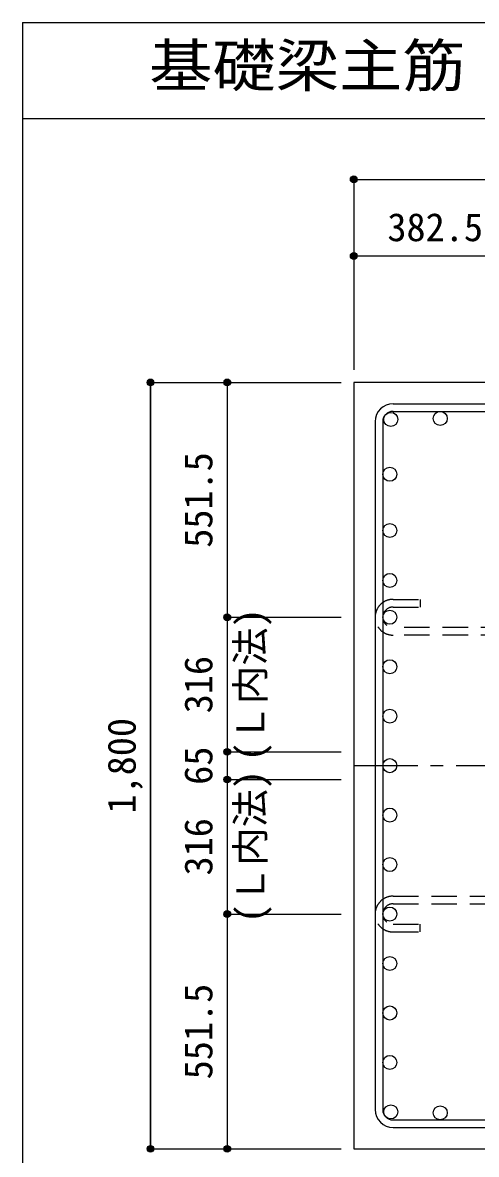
# Model space of a CAD drawing. Units: millimetres at full size, sheet at 1:30. Extents: x -5973 to 5954, y -4195 to 4201.
# Drawn here: x -5973 to -4908, y 1543 to 4201 of the extents above; entities that cross this region are included whole.
import ezdxf
from ezdxf.enums import TextEntityAlignment as Align

# ---------------------------------------------------------------- set-up
doc = ezdxf.new("R2010")
doc.units = ezdxf.units.MM
doc.header["$LTSCALE"] = 30
doc.header["$PDMODE"] = 32
doc.header["$PDSIZE"] = 15
doc.linetypes.add('CHAIN1', pattern=[8, 5, -1, 1, -1])
doc.linetypes.add('DASHED2', pattern=[3, 2, -1])
for name, color, linetype in [('0-1_躯体線', 2, 'Continuous'), ('0-3_立上り筋', 3, 'Continuous'), ('0-4_フープ筋', 7, 'Continuous'), ('0-7_文字', 4, 'Continuous'), ('0-C', 7, 'DASHED2'), ('0-D_寸法', 4, 'Continuous'), ('6-7_文字', 7, 'Continuous'), ('F-0_枠', 6, 'Continuous')]:
    doc.layers.add(name, color=color, linetype=linetype)
doc.styles.add('ＭＳ ゴシック', font='')
doc.styles.get('ＭＳ ゴシック').set_extended_font_data('MS Gothic')

msp = doc.modelspace()

# ---------------------------------------------------------------- linework, layer by layer
at = {"layer": '0-1_躯体線'}
for p, q in [((-2995.8, 3356.03), (-5195.8, 3356.03)), ((-5195.8, 3356.03), (-5195.8, 1556.03)), ((-5195.8, 1556.03), (-4571.8, 1556.03))]:
    msp.add_line(p, q, dxfattribs=at)
at = {"layer": '0-3_立上り筋'}
for centre in [(-5109.1, 3269.33), (-4992.92, 3271.53), (-5111.3, 3140.33), (-5111.3, 3008.33), (-5111.3, 2891.03), (-5111.3, 2804.59), (-5111.3, 2688.4), (-5111.3, 2572.22), (-5111.3, 2456.03), (-5111.3, 2339.84), (-5111.3, 2223.66), (-5111.3, 2107.47), (-5111.3, 1991.29), (-5111.3, 1875.1), (-5111.3, 1758.91), (-5109.1, 1642.73), (-4992.92, 1640.53)]:
    msp.add_circle(centre, 16.5, dxfattribs=at)
at = {"layer": '0-4_フープ筋'}
for p, q in [((-5103.8, 3306.03), (-3487.8, 3306.03)), ((-5103.8, 3288.03), (-3487.8, 3288.03)), ((-5145.8, 3264.03), (-5145.8, 1648.03)), ((-5127.8, 3264.03), (-5127.8, 1648.03)), ((-5103.8, 1624.03), (-3487.8, 1624.03)), ((-5103.8, 1606.03), (-3487.8, 1606.03))]:
    msp.add_line(p, q, dxfattribs=at)
for centre, radius, start, end in [((-5103.8, 3264.03), 42, 90, 180), ((-5103.8, 3264.03), 24, 90, 180), ((-5103.8, 1648.03), 42, 180, 270), ((-5103.8, 1648.03), 24, 180, 270)]:
    msp.add_arc(centre, radius, start, end, dxfattribs=at)
at = {"layer": '0-C'}
for p, q in [((-5103.8, 2846.59), (-5039.8, 2846.59)), ((-5039.8, 2846.59), (-5039.8, 2828.59)), ((-5103.8, 2828.59), (-5039.8, 2828.59)), ((-3487.8, 2780.59), (-5103.8, 2780.59)), ((-3487.8, 2762.59), (-5103.8, 2762.59)), ((-5103.8, 2149.47), (-3487.8, 2149.47)), ((-5103.8, 2131.47), (-3487.8, 2131.47)), ((-5103.8, 2083.47), (-5039.8, 2083.47))]:
    msp.add_line(p, q, dxfattribs=at)
msp.add_lwpolyline([(-5103.8, 2065.47), (-5039.8, 2065.47), (-5039.8, 2083.47)], dxfattribs=at)
for centre, radius in [((-5103.8, 2804.59), 42), ((-5103.8, 2804.59), 24), ((-5103.8, 2107.47), 42), ((-5103.8, 2107.47), 24)]:
    msp.add_arc(centre, radius, 90, 270, dxfattribs=at)
at = {"layer": '0-D_寸法'}
for p, q in [((-5195.8, 3833.07), (-5195.8, 3653.07)), ((-5195.8, 3833.07), (-5195.8, 3653.07)), ((-5195.8, 3833.07), (-3395.8, 3833.07)), ((-5195.8, 3833.07), (-3395.8, 3833.07)), ((-5195.8, 3653.07), (-5195.8, 3386.03)), ((-5195.8, 3653.07), (-4813.3, 3653.07)), ((-5195.8, 3653.07), (-5195.8, 3386.03)), ((-5672.84, 3356.03), (-5492.84, 3356.03)), ((-5672.84, 3356.03), (-5492.84, 3356.03)), ((-5672.84, 3356.03), (-5672.84, 1556.03)), ((-5672.84, 1556.03), (-5672.84, 3356.03)), ((-5492.84, 3356.03), (-5492.84, 2804.53)), ((-5492.84, 3356.03), (-5225.8, 3356.03)), ((-5492.84, 2804.53), (-5225.8, 2804.53)), ((-5492.84, 2804.53), (-5492.84, 2488.53)), ((-5492.84, 2488.53), (-5225.8, 2488.53)), ((-5492.84, 2488.53), (-5492.84, 2423.53)), ((-5492.84, 2423.53), (-5225.8, 2423.53)), ((-5492.84, 2423.53), (-5492.84, 2107.53)), ((-5492.84, 2107.53), (-5225.8, 2107.53)), ((-5492.84, 2107.53), (-5492.84, 1556.03)), ((-5672.84, 1556.03), (-5492.84, 1556.03)), ((-5492.84, 1556.03), (-5225.8, 1556.03)), ((-5492.84, 1556.03), (-5225.8, 1556.03))]:
    msp.add_line(p, q, dxfattribs=at)
at = {"layer": '0-D_寸法', "linetype": 'CHAIN1'}
msp.add_line((-5195.8, 2456.03), (-3395.8, 2456.03), dxfattribs=at)
at = {"layer": '0-D_寸法'}
for centre, radius in [((-5195.8, 3833.07), 8), ((-5195.8, 3833.07), 7.2), ((-5195.8, 3833.07), 6.4), ((-5195.8, 3833.07), 5.6), ((-5195.8, 3833.07), 4.8), ((-5195.8, 3833.07), 4), ((-5195.8, 3833.07), 3.2), ((-5195.8, 3833.07), 2.4), ((-5195.8, 3833.07), 1.6), ((-5195.8, 3833.07), 0.8), ((-5195.8, 3653.07), 8), ((-5195.8, 3653.07), 7.2), ((-5195.8, 3653.07), 6.4), ((-5195.8, 3653.07), 5.6), ((-5195.8, 3653.07), 4.8), ((-5195.8, 3653.07), 4), ((-5195.8, 3653.07), 3.2), ((-5195.8, 3653.07), 2.4), ((-5195.8, 3653.07), 1.6), ((-5195.8, 3653.07), 0.8), ((-5672.84, 3356.03), 8), ((-5672.84, 3356.03), 7.2), ((-5672.84, 3356.03), 6.4), ((-5672.84, 3356.03), 5.6), ((-5672.84, 3356.03), 4.8), ((-5672.84, 3356.03), 4), ((-5672.84, 3356.03), 3.2), ((-5672.84, 3356.03), 2.4), ((-5672.84, 3356.03), 1.6), ((-5672.84, 3356.03), 0.8), ((-5492.84, 3356.03), 8), ((-5492.84, 3356.03), 7.2), ((-5492.84, 3356.03), 6.4), ((-5492.84, 3356.03), 5.6), ((-5492.84, 3356.03), 4.8), ((-5492.84, 3356.03), 4), ((-5492.84, 3356.03), 3.2), ((-5492.84, 3356.03), 2.4), ((-5492.84, 3356.03), 1.6), ((-5492.84, 3356.03), 0.8), ((-5492.84, 2804.53), 8), ((-5492.84, 2804.53), 7.2), ((-5492.84, 2804.53), 6.4), ((-5492.84, 2804.53), 5.6), ((-5492.84, 2804.53), 4.8), ((-5492.84, 2804.53), 4), ((-5492.84, 2804.53), 3.2), ((-5492.84, 2804.53), 2.4), ((-5492.84, 2804.53), 1.6), ((-5492.84, 2804.53), 0.8), ((-5492.84, 2488.53), 8), ((-5492.84, 2488.53), 7.2), ((-5492.84, 2488.53), 6.4), ((-5492.84, 2488.53), 5.6), ((-5492.84, 2488.53), 4.8), ((-5492.84, 2488.53), 4), ((-5492.84, 2488.53), 3.2), ((-5492.84, 2488.53), 2.4), ((-5492.84, 2488.53), 1.6), ((-5492.84, 2488.53), 0.8), ((-5492.84, 2423.53), 8), ((-5492.84, 2423.53), 7.2), ((-5492.84, 2423.53), 6.4), ((-5492.84, 2423.53), 5.6), ((-5492.84, 2423.53), 4.8), ((-5492.84, 2423.53), 4), ((-5492.84, 2423.53), 3.2), ((-5492.84, 2423.53), 2.4), ((-5492.84, 2423.53), 1.6), ((-5492.84, 2423.53), 0.8), ((-5492.84, 2107.53), 8), ((-5492.84, 2107.53), 7.2), ((-5492.84, 2107.53), 6.4), ((-5492.84, 2107.53), 5.6), ((-5492.84, 2107.53), 4.8), ((-5492.84, 2107.53), 4), ((-5492.84, 2107.53), 3.2), ((-5492.84, 2107.53), 2.4), ((-5492.84, 2107.53), 1.6), ((-5492.84, 2107.53), 0.8), ((-5672.84, 1556.03), 8), ((-5672.84, 1556.03), 7.2), ((-5672.84, 1556.03), 6.4), ((-5672.84, 1556.03), 5.6), ((-5672.84, 1556.03), 4.8), ((-5672.84, 1556.03), 4), ((-5672.84, 1556.03), 3.2), ((-5672.84, 1556.03), 2.4), ((-5672.84, 1556.03), 1.6), ((-5672.84, 1556.03), 0.8), ((-5492.84, 1556.03), 8), ((-5492.84, 1556.03), 7.2), ((-5492.84, 1556.03), 6.4), ((-5492.84, 1556.03), 5.6), ((-5492.84, 1556.03), 4.8), ((-5492.84, 1556.03), 4), ((-5492.84, 1556.03), 3.2), ((-5492.84, 1556.03), 2.4), ((-5492.84, 1556.03), 1.6), ((-5492.84, 1556.03), 0.8)]:
    msp.add_circle(centre, radius, dxfattribs=at)
at = {"layer": '0-D_寸法', "color": 7}
for p in [(-5195.8, 3833.07), (-5195.8, 3833.07), (-5195.8, 3653.07), (-5672.84, 3356.03), (-5492.84, 3356.03), (-5492.84, 2804.53), (-5492.84, 2488.53), (-5492.84, 2423.53), (-5492.84, 2107.53), (-5672.84, 1556.03), (-5492.84, 1556.03)]:
    msp.add_point(p, dxfattribs=at)
at = {"layer": 'F-0_枠'}
for q in [(5954.1, 4201.15), (-5972.88, -4195.24)]:
    msp.add_line((-5972.88, 4201.15), q, dxfattribs=at)
at = {"layer": 'F-0_枠', "color": 2}
msp.add_line((-5972.88, 3976.15), (3723.6, 3976.15), dxfattribs=at)

# ---------------------------------------------------------------- texts
at = {"layer": '0-7_文字', "style": 'ＭＳ ゴシック'}
for p in [(-5385.87, 2465.97), (-5385.87, 2086.09)]:
    msp.add_text('(Ｌ内法)', height=65.98, rotation=90, dxfattribs=at).set_placement(p, align=Align.BOTTOM_LEFT)
at = {"layer": '0-D_寸法', "style": 'ＭＳ ゴシック'}
msp.add_text('382.5', height=65.98, dxfattribs=at).set_placement((-5117.05, 3668.07), align=Align.BOTTOM_LEFT)
for s, p in [('551.5', (-5507.84, 2967.78)), ('316', (-5507.84, 2579.03)), ('1,800', (-5687.84, 2343.53)), ('65', (-5507.84, 2411.03)), ('316', (-5507.84, 2198.03)), ('551.5', (-5507.84, 1719.28))]:
    msp.add_text(s, height=65.98, rotation=90, dxfattribs=at).set_placement(p, align=Align.BOTTOM_LEFT)
at = {"layer": '6-7_文字', "color": 2, "style": 'ＭＳ ゴシック', "width": 1.1}
msp.add_text('\u3000\u3000基礎梁主筋\u3000５本タイプ', height=98.97, dxfattribs=at).set_placement((-5972.88, 4021.15), align=Align.BOTTOM_LEFT)

doc.saveas('drawing.dxf')
